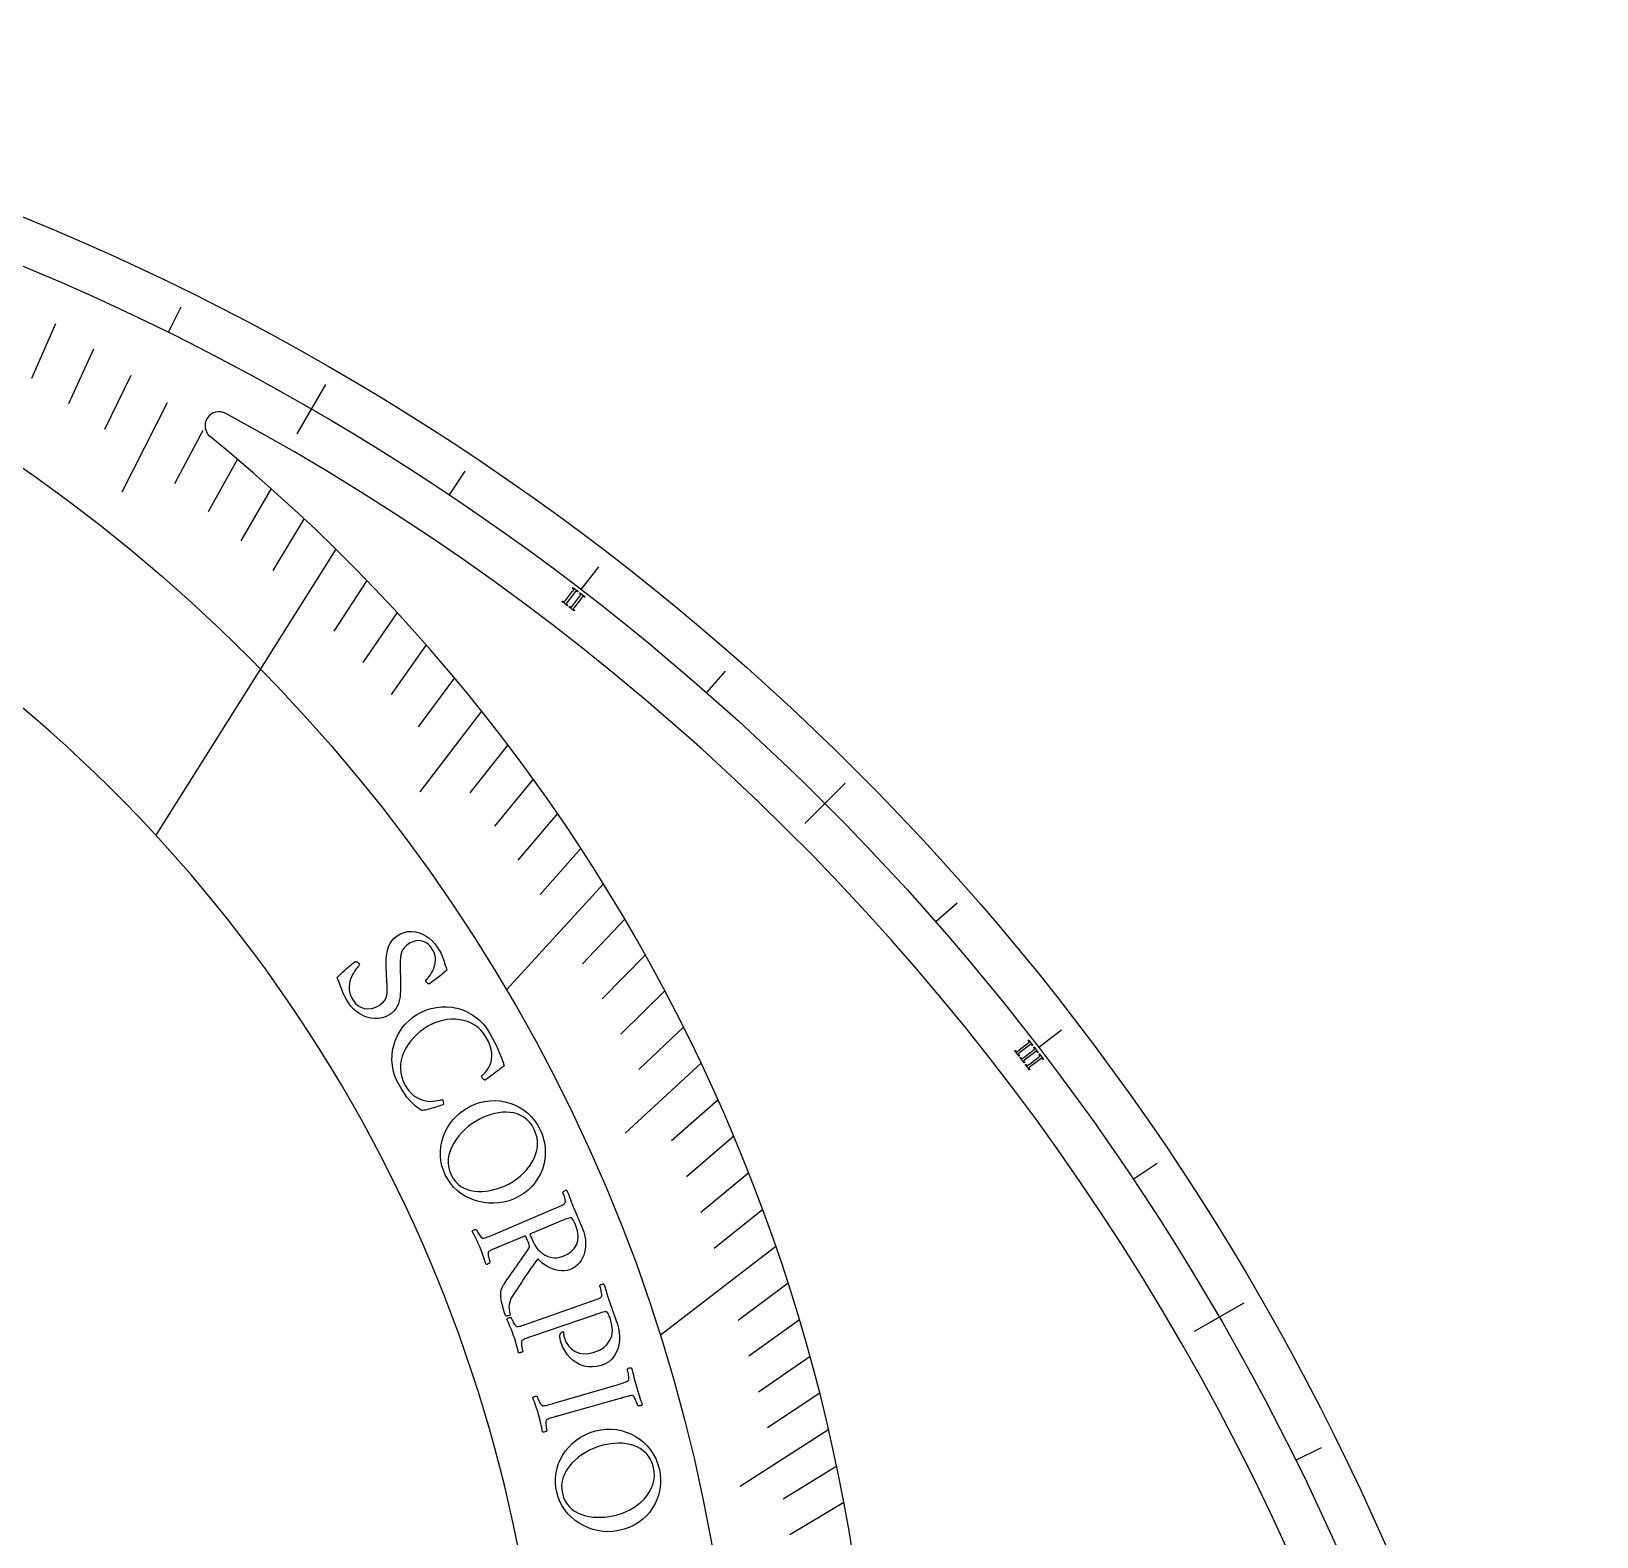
# Model space of a CAD drawing. Header units: millimetres. Extents: x -45 to 45, y -45 to 45.
# Drawn here: x 17.11 to 45, y 18.19 to 45 of the extents above; entities that cross this region are included whole.
import ezdxf

# ---------------------------------------------------------------- set-up
doc = ezdxf.new("R2010")
doc.units = ezdxf.units.MM
for name, color, linetype in [('CUT_INNER', 6, 'Continuous'), ('CUT_OUTER', 1, 'Continuous'), ('ENGRAVE', 7, 'Continuous'), ('ENGRAVE_FINE', 8, 'Continuous'), ('TEXT', 5, 'Continuous')]:
    doc.layers.add(name, color=color, linetype=linetype)

msp = doc.modelspace()

# ---------------------------------------------------------------- linework, layer by layer
at = {"layer": 'CUT_INNER'}
for centre, radius, start, end in [((0.0002, 12.8591), 26.2908, 358.95678, 97.84003), ((20.4535, 37.9752), 0.25, 61.69922, 230.80078), ((0.0009, 0.0004), 43.3823, 3.53038, 61.69382), ((0.0006, 12.8591), 32.1404, 354.72632, 50.84314)]:
    msp.add_arc(centre, radius, start, end, dxfattribs=at)
at = {"layer": 'CUT_OUTER'}
msp.add_circle((0, 0), 45, dxfattribs=at)
at = {"layer": 'ENGRAVE'}
for points in [[(22.35, 38.7113), (21.8416, 37.8308)], [(22.5369, 35.7748), (19.3282, 30.6814)], [(31.6077, 31.6077), (30.8887, 30.8887)], [(27.3018, 29.8195), (25.5728, 27.9311)], [(30.377, 23.3604), (28.3137, 21.7737)], [(38.7113, 22.35), (37.8308, 21.8416)]]:
    msp.add_lwpolyline(points, dxfattribs=at)
for centre, radius in [((0, 0), 44.1916), ((0, 12.859), 29.684)]:
    msp.add_circle(centre, radius, dxfattribs=at)
at = {"layer": 'ENGRAVE_FINE'}
for points in [[(19.7703, 40.0902), (19.5455, 39.6343)], [(17.5417, 39.791), (17.1111, 38.8142)], [(18.2194, 39.3373), (17.7702, 38.3675)], [(18.8825, 38.8685), (18.4149, 37.9061)], [(19.5306, 38.3854), (18.7205, 36.7933)], [(20.1635, 37.8885), (19.6595, 36.9415)], [(20.7809, 37.3784), (20.2589, 36.4395)], [(24.834, 37.1667), (24.5515, 36.744)], [(21.3824, 36.8556), (20.8426, 35.9252)], [(21.9678, 36.3209), (21.4103, 35.3992)], [(27.2116, 35.4629), (26.9022, 35.0596)], [(23.0895, 35.2179), (22.4972, 34.3145)], [(23.6254, 34.6508), (23.016, 33.757)], [(24.1446, 34.0741), (23.5182, 33.1902)], [(24.6468, 33.4885), (24.0037, 32.6147)], [(29.4728, 33.6072), (29.1376, 33.225)], [(25.1321, 32.8945), (24.0317, 31.4543)], [(25.6002, 32.2928), (24.9241, 31.4399)], [(26.0513, 31.6838), (25.359, 30.8419)], [(26.4852, 31.0682), (25.777, 30.2374)], [(26.902, 30.4466), (26.178, 29.6272)], [(33.6072, 29.4728), (33.225, 29.1376)], [(27.6844, 29.1874), (26.9296, 28.3916)], [(28.0501, 28.5509), (27.2802, 27.7672)], [(28.3989, 27.9105), (27.6141, 27.1392)], [(28.7308, 27.2667), (27.9314, 26.5081)], [(35.4629, 27.2116), (35.0596, 26.9022)], [(29.0461, 26.6201), (27.6883, 25.3757)], [(29.3448, 25.9711), (28.5169, 25.2384)], [(29.627, 25.3202), (28.7853, 24.6008)], [(37.1667, 24.834), (36.744, 24.5515)], [(29.8931, 24.6678), (29.0377, 23.9619)], [(30.143, 24.0144), (29.2742, 23.3223)], [(30.5953, 22.7063), (29.7006, 22.0423)], [(30.7981, 22.0524), (29.8909, 21.4028)], [(30.9856, 21.3992), (30.0661, 20.7642)], [(31.158, 20.7469), (30.2265, 20.1267)], [(31.3156, 20.096), (29.7411, 19.0857)], [(40.0902, 19.7703), (39.6343, 19.5455)], [(31.4586, 19.4468), (30.5039, 18.8567)], [(31.5872, 18.7997), (30.6214, 18.2249)]]:
    msp.add_lwpolyline(points, dxfattribs=at)
at = {"layer": 'TEXT'}
for points in [[(26.8042, 35.0586), (26.8099, 35.0543), (26.8155, 35.0501), (26.8212, 35.0461), (26.8268, 35.0422), (26.8325, 35.0383), (26.8383, 35.0343), (26.8441, 35.0301), (26.8501, 35.0259), (26.8501, 35.0244), (26.8496, 35.0229), (26.8487, 35.0212), (26.8473, 35.0194), (26.8458, 35.0177), (26.8443, 35.0164), (26.843, 35.0155), (26.8417, 35.015), (26.8403, 35.016), (26.8383, 35.0174), (26.8358, 35.019), (26.8327, 35.021), (26.8293, 35.023), (26.826, 35.0249), (26.8228, 35.0267), (26.8195, 35.0282), (26.8166, 35.0295), (26.8141, 35.0301), (26.8121, 35.0301), (26.8106, 35.0295), (26.8084, 35.0278), (26.8062, 35.0258), (26.8039, 35.0233), (26.8014, 35.0204), (26.7989, 35.0173), (26.7963, 35.014), (26.7936, 35.0105), (26.7908, 35.0069), (26.7903, 35.0063), (26.7899, 35.0057), (26.7894, 35.0051), (26.789, 35.0046), (26.7885, 35.004), (26.7881, 35.0034), (26.7876, 35.0028), (26.7872, 35.0022), (26.6625, 34.8393), (26.662, 34.8387), (26.6616, 34.8381), (26.6612, 34.8375), (26.6607, 34.837), (26.6603, 34.8364), (26.6598, 34.8358), (26.6594, 34.8352), (26.6589, 34.8346), (26.6561, 34.831), (26.6535, 34.8275), (26.6511, 34.8242), (26.6488, 34.821), (26.6467, 34.818), (26.645, 34.8151), (26.6436, 34.8125), (26.6425, 34.81), (26.6425, 34.8085), (26.6431, 34.8066), (26.6443, 34.8044), (26.6461, 34.8017), (26.6483, 34.7988), (26.6507, 34.796), (26.6533, 34.7933), (26.6561, 34.7906), (26.6588, 34.7881), (26.6611, 34.7861), (26.6629, 34.7845), (26.6643, 34.7834), (26.6641, 34.7821), (26.6635, 34.7806), (26.6627, 34.7788), (26.6614, 34.7769), (26.66, 34.7751), (26.6586, 34.7738), (26.6573, 34.7729), (26.6559, 34.7725), (26.6504, 34.7773), (26.645, 34.782), (26.6397, 34.7866), (26.6345, 34.791), (26.6293, 34.7954), (26.624, 34.7998), (26.6185, 34.8041), (26.6129, 34.8085), (26.6074, 34.8126), (26.6018, 34.8167), (26.5961, 34.8208), (26.5902, 34.8249), (26.5843, 34.8289), (26.5783, 34.8329), (26.5723, 34.837), (26.5662, 34.8411), (26.5662, 34.8425), (26.5667, 34.8441), (26.5676, 34.8458), (26.569, 34.8476), (26.5705, 34.8493), (26.572, 34.8506), (26.5733, 34.8515), (26.5745, 34.852), (26.576, 34.851), (26.578, 34.8496), (26.5805, 34.848), (26.5836, 34.8461), (26.5869, 34.8441), (26.5903, 34.8422), (26.5937, 34.8406), (26.5971, 34.8391), (26.6002, 34.838), (26.6027, 34.8375), (26.6046, 34.8375), (26.6058, 34.838), (26.6085, 34.84), (26.6112, 34.8425), (26.614, 34.8454), (26.6169, 34.8488), (26.6198, 34.8525), (26.6229, 34.8564), (26.6261, 34.8605), (26.6293, 34.8647), (26.7538, 35.0277), (26.7571, 35.032), (26.7602, 35.0361), (26.7632, 35.0402), (26.766, 35.0441), (26.7686, 35.0479), (26.7707, 35.0514), (26.7724, 35.0547), (26.7737, 35.0578), (26.774, 35.0593), (26.7735, 35.0611), (26.7723, 35.0633), (26.7703, 35.0659), (26.7678, 35.0687), (26.7652, 35.0714), (26.7625, 35.0741), (26.7596, 35.0768), (26.7569, 35.0793), (26.7546, 35.0813), (26.7528, 35.0829), (26.7514, 35.084), (26.7516, 35.0853), (26.7521, 35.0869), (26.753, 35.0886), (26.7542, 35.0905), (26.7556, 35.0923), (26.757, 35.0937), (26.7584, 35.0946), (26.7598, 35.095), (26.7655, 35.0903), (26.7711, 35.0856), (26.7767, 35.0809), (26.7822, 35.0763), (26.7877, 35.0717), (26.7932, 35.0672), (26.7987, 35.0629), (26.8042, 35.0586)], [(26.9281, 34.9635), (26.9338, 34.9592), (26.9395, 34.955), (26.9451, 34.9509), (26.9507, 34.947), (26.9564, 34.9431), (26.9621, 34.939), (26.968, 34.9349), (26.974, 34.9306), (26.9739, 34.9292), (26.9735, 34.9276), (26.9725, 34.9259), (26.9711, 34.9241), (26.9696, 34.9224), (26.9681, 34.9211), (26.9668, 34.9202), (26.9656, 34.9197), (26.9641, 34.9208), (26.9621, 34.9221), (26.9596, 34.9238), (26.9565, 34.9258), (26.9532, 34.9278), (26.9499, 34.9297), (26.9466, 34.9315), (26.9434, 34.9331), (26.9405, 34.9343), (26.938, 34.9349), (26.936, 34.935), (26.9344, 34.9344), (26.9323, 34.9327), (26.9301, 34.9306), (26.9277, 34.9282), (26.9253, 34.9253), (26.9227, 34.9222), (26.9201, 34.9189), (26.9174, 34.9154), (26.9146, 34.9118), (26.9141, 34.9112), (26.9137, 34.9107), (26.9132, 34.9101), (26.9128, 34.9095), (26.9123, 34.9089), (26.9118, 34.9083), (26.9114, 34.9077), (26.9109, 34.9072), (26.7857, 34.7447), (26.7852, 34.7441), (26.7848, 34.7435), (26.7843, 34.7429), (26.7839, 34.7423), (26.7834, 34.7417), (26.783, 34.7412), (26.7825, 34.7406), (26.7821, 34.74), (26.7793, 34.7364), (26.7767, 34.7329), (26.7742, 34.7296), (26.7719, 34.7264), (26.7698, 34.7234), (26.7681, 34.7206), (26.7667, 34.7179), (26.7656, 34.7154), (26.7656, 34.7139), (26.7661, 34.7121), (26.7673, 34.7098), (26.7691, 34.7071), (26.7714, 34.7043), (26.7738, 34.7014), (26.7764, 34.6987), (26.7791, 34.696), (26.7818, 34.6935), (26.7841, 34.6915), (26.7859, 34.6899), (26.7872, 34.6888), (26.7871, 34.6875), (26.7865, 34.6859), (26.7856, 34.6842), (26.7844, 34.6823), (26.783, 34.6805), (26.7816, 34.6792), (26.7802, 34.6783), (26.7788, 34.6779), (26.7734, 34.6827), (26.768, 34.6874), (26.7627, 34.692), (26.7575, 34.6965), (26.7523, 34.7009), (26.747, 34.7053), (26.7416, 34.7097), (26.736, 34.714), (26.7305, 34.7182), (26.7249, 34.7223), (26.7192, 34.7264), (26.7134, 34.7305), (26.7075, 34.7345), (26.7015, 34.7386), (26.6955, 34.7427), (26.6894, 34.7468), (26.6894, 34.7482), (26.6899, 34.7498), (26.6908, 34.7515), (26.6922, 34.7533), (26.6937, 34.755), (26.6952, 34.7563), (26.6965, 34.7572), (26.6978, 34.7577), (26.6992, 34.7567), (26.7012, 34.7553), (26.7037, 34.7537), (26.7068, 34.7517), (26.7101, 34.7497), (26.7135, 34.7479), (26.7169, 34.7462), (26.7203, 34.7447), (26.7234, 34.7436), (26.7259, 34.743), (26.7278, 34.743), (26.729, 34.7436), (26.7317, 34.7456), (26.7344, 34.748), (26.7372, 34.7509), (26.7401, 34.7543), (26.7431, 34.758), (26.7462, 34.7619), (26.7493, 34.766), (26.7526, 34.7702), (26.8777, 34.9328), (26.8809, 34.937), (26.8841, 34.9411), (26.8871, 34.9452), (26.8899, 34.9491), (26.8925, 34.9529), (26.8947, 34.9564), (26.8964, 34.9597), (26.8976, 34.9627), (26.8979, 34.9642), (26.8975, 34.9661), (26.8963, 34.9683), (26.8943, 34.9709), (26.8918, 34.9737), (26.8892, 34.9764), (26.8865, 34.9792), (26.8837, 34.9819), (26.881, 34.9843), (26.8787, 34.9864), (26.8769, 34.9879), (26.8755, 34.9891), (26.8757, 34.9904), (26.8762, 34.9919), (26.8771, 34.9937), (26.8783, 34.9956), (26.8797, 34.9974), (26.8811, 34.9987), (26.8825, 34.9996), (26.8839, 35), (26.8896, 34.9953), (26.8952, 34.9906), (26.9008, 34.9859), (26.9063, 34.9812), (26.9117, 34.9766), (26.9172, 34.9721), (26.9227, 34.9677), (26.9281, 34.9635)], [(24.3429, 28.6896), (24.3664, 28.6523), (24.3866, 28.6176), (24.4036, 28.5855), (24.4175, 28.556), (24.4295, 28.5274), (24.4409, 28.4979), (24.4517, 28.4677), (24.4619, 28.4367), (24.4726, 28.4035), (24.4847, 28.3666), (24.4982, 28.326), (24.5131, 28.2817), (24.4717, 28.2458), (24.429, 28.2101), (24.385, 28.1748), (24.3398, 28.1398), (24.2968, 28.1073), (24.2595, 28.0795), (24.2278, 28.0562), (24.2018, 28.0376), (24.1961, 28.0343), (24.1894, 28.0341), (24.1816, 28.0373), (24.1729, 28.0436), (24.1644, 28.0514), (24.1572, 28.0587), (24.1513, 28.0655), (24.1468, 28.0719), (24.1422, 28.0805), (24.1395, 28.0889), (24.1385, 28.0971), (24.1393, 28.1051), (24.1594, 28.123), (24.1797, 28.1444), (24.2002, 28.1695), (24.221, 28.1983), (24.2408, 28.2298), (24.2585, 28.2633), (24.2741, 28.2987), (24.2876, 28.3362), (24.2982, 28.375), (24.3052, 28.4146), (24.3084, 28.455), (24.3079, 28.4961), (24.3028, 28.5372), (24.292, 28.5776), (24.2755, 28.6172), (24.2533, 28.656), (24.2202, 28.7012), (24.1855, 28.7378), (24.1491, 28.7658), (24.1111, 28.7851), (24.0724, 28.7974), (24.0341, 28.804), (23.996, 28.805), (23.9583, 28.8004), (23.9219, 28.7916), (23.8878, 28.7799), (23.856, 28.7654), (23.8266, 28.7479), (23.7847, 28.7155), (23.7507, 28.6794), (23.7247, 28.6396), (23.7065, 28.5963), (23.6943, 28.55), (23.6859, 28.5017), (23.6815, 28.4513), (23.6809, 28.3987), (23.682, 28.345), (23.6829, 28.2909), (23.6835, 28.2365), (23.6837, 28.1818), (23.6846, 28.1403), (23.6856, 28.0966), (23.6866, 28.0509), (23.6876, 28.0031), (23.6877, 27.9543), (23.6861, 27.9053), (23.6829, 27.8562), (23.678, 27.807), (23.6703, 27.7587), (23.6587, 27.7122), (23.6432, 27.6675), (23.6237, 27.6247), (23.5996, 27.5847), (23.5699, 27.5485), (23.5349, 27.516), (23.4943, 27.4872), (23.4298, 27.4531), (23.3635, 27.4302), (23.2955, 27.4183), (23.2259, 27.4173), (23.1565, 27.426), (23.0894, 27.4429), (23.0246, 27.468), (22.9619, 27.5012), (22.9031, 27.5415), (22.8499, 27.5874), (22.8022, 27.6391), (22.7601, 27.6966), (22.7249, 27.7541), (22.6934, 27.8126), (22.6657, 27.8721), (22.6418, 27.9328), (22.62, 27.9922), (22.5987, 28.0481), (22.578, 28.1005), (22.5578, 28.1493), (22.5878, 28.1794), (22.6192, 28.2099), (22.6522, 28.2408), (22.6865, 28.2721), (22.7206, 28.3024), (22.7528, 28.3307), (22.783, 28.3567), (22.8112, 28.3806), (22.836, 28.4012), (22.8557, 28.4173), (22.8703, 28.4288), (22.8798, 28.4358), (22.8896, 28.4336), (22.8992, 28.4306), (22.9087, 28.4269), (22.918, 28.4225), (22.9268, 28.4172), (22.9347, 28.4111), (22.9416, 28.4042), (22.9476, 28.3964), (22.9528, 28.386), (22.9538, 28.3759), (22.9509, 28.366), (22.944, 28.3564), (22.929, 28.3398), (22.9123, 28.3192), (22.8937, 28.2947), (22.8733, 28.2662), (22.8527, 28.2343), (22.8333, 28.1995), (22.8153, 28.1618), (22.7985, 28.1212), (22.7846, 28.0785), (22.7753, 28.0343), (22.7706, 27.9885), (22.7704, 27.9413), (22.7763, 27.893), (22.7902, 27.8438), (22.8119, 27.7938), (22.8414, 27.743), (22.8806, 27.6929), (22.9268, 27.6523), (22.98, 27.6211), (23.0403, 27.5993), (23.1047, 27.5896), (23.1702, 27.595), (23.2367, 27.6155), (23.3043, 27.6511), (23.3489, 27.6833), (23.3846, 27.7175), (23.4113, 27.7539), (23.4291, 27.7925), (23.4405, 27.8332), (23.4479, 27.8761), (23.4514, 27.9212), (23.4508, 27.9684), (23.4481, 28.0177), (23.445, 28.0687), (23.4416, 28.1214), (23.4377, 28.1759), (23.4352, 28.238), (23.4333, 28.3018), (23.4322, 28.3673), (23.4317, 28.4345), (23.4341, 28.5016), (23.4416, 28.5669), (23.4542, 28.6304), (23.4721, 28.6922), (23.4971, 28.7503), (23.5312, 28.803), (23.5747, 28.8502), (23.6274, 28.8919), (23.6892, 28.9277), (23.7526, 28.9525), (23.8178, 28.9662), (23.8847, 28.9688), (23.9517, 28.9614), (24.0169, 28.9453), (24.0803, 28.9206), (24.142, 28.8871), (24.2001, 28.8464), (24.253, 28.7999), (24.3007, 28.7476), (24.3429, 28.6896)], [(25.2864, 27.14), (25.3211, 27.0769), (25.3553, 27.0116), (25.3888, 26.9441), (25.4217, 26.8743), (25.4531, 26.8025), (25.4821, 26.7287), (25.5086, 26.6531), (25.5327, 26.5756), (25.5298, 26.5733), (25.5211, 26.5665), (25.5067, 26.555), (25.4865, 26.5391), (25.4623, 26.5201), (25.436, 26.4999), (25.4077, 26.4783), (25.3772, 26.4554), (25.3464, 26.4323), (25.317, 26.4103), (25.2892, 26.3892), (25.2628, 26.3692), (25.2397, 26.3518), (25.2218, 26.3386), (25.209, 26.3296), (25.2014, 26.3248), (25.1964, 26.3221), (25.1901, 26.322), (25.1823, 26.3245), (25.1732, 26.3296), (25.164, 26.3364), (25.1558, 26.3442), (25.1486, 26.353), (25.1426, 26.3627), (25.1384, 26.3717), (25.1355, 26.3804), (25.1339, 26.3891), (25.1335, 26.3976), (25.1472, 26.4094), (25.1637, 26.425), (25.183, 26.4444), (25.205, 26.4677), (25.2277, 26.4949), (25.2489, 26.5263), (25.2686, 26.562), (25.2868, 26.602), (25.3015, 26.6463), (25.3107, 26.695), (25.3143, 26.7481), (25.3125, 26.8057), (25.3029, 26.8678), (25.2835, 26.9347), (25.2541, 27.0063), (25.2148, 27.0826), (25.1726, 27.1483), (25.1246, 27.2064), (25.0708, 27.2568), (25.0112, 27.2995), (24.9472, 27.3347), (24.8804, 27.3627), (24.8106, 27.3836), (24.7381, 27.3972), (24.6641, 27.4039), (24.5902, 27.4042), (24.5164, 27.3979), (24.4426, 27.3852), (24.3704, 27.3666), (24.3012, 27.3427), (24.2348, 27.3135), (24.1714, 27.2792), (24.1038, 27.2356), (24.0397, 27.1877), (23.979, 27.1355), (23.9217, 27.0789), (23.869, 27.0188), (23.8223, 26.9557), (23.7816, 26.8899), (23.7468, 26.8212), (23.7191, 26.7503), (23.6995, 26.678), (23.688, 26.6041), (23.6846, 26.5287), (23.6907, 26.4524), (23.7075, 26.3758), (23.735, 26.2989), (23.7733, 26.2215), (23.8049, 26.1701), (23.8385, 26.1251), (23.8741, 26.0866), (23.9116, 26.0545), (23.9501, 26.0276), (23.9883, 26.0047), (24.0263, 25.9858), (24.0641, 25.9709), (24.1154, 25.9557), (24.1659, 25.9465), (24.2156, 25.943), (24.2646, 25.9455), (24.3112, 25.9514), (24.354, 25.9584), (24.393, 25.9666), (24.4282, 25.9759), (24.44, 25.9554), (24.4475, 25.934), (24.4507, 25.9114), (24.4496, 25.8878), (24.4384, 25.8825), (24.4222, 25.876), (24.4011, 25.8683), (24.375, 25.8593), (24.3458, 25.8496), (24.3153, 25.8397), (24.2834, 25.8298), (24.2502, 25.8197), (24.2171, 25.8101), (24.1855, 25.8018), (24.1555, 25.7947), (24.1271, 25.7888), (24.1017, 25.7845), (24.0808, 25.7822), (24.0645, 25.7819), (24.0527, 25.7837), (23.9996, 25.8206), (23.9482, 25.8626), (23.8982, 25.9096), (23.8497, 25.9616), (23.8021, 26.0197), (23.755, 26.0846), (23.7082, 26.1564), (23.6616, 26.2351), (23.6173, 26.3224), (23.5825, 26.4105), (23.5572, 26.4993), (23.5416, 26.5891), (23.5349, 26.6787), (23.5366, 26.7668), (23.5467, 26.8535), (23.5653, 26.9388), (23.5917, 27.0217), (23.6255, 27.1011), (23.6667, 27.177), (23.7152, 27.2494), (23.7708, 27.3173), (23.8328, 27.3795), (23.9014, 27.4361), (23.9767, 27.4869), (24.061, 27.5332), (24.1475, 27.5704), (24.236, 27.5983), (24.3266, 27.617), (24.4181, 27.6266), (24.5092, 27.6274), (24.6, 27.6194), (24.6905, 27.6025), (24.7791, 27.5765), (24.8647, 27.5413), (24.947, 27.4968), (25.0261, 27.443), (25.1005, 27.3802), (25.1687, 27.3088), (25.2307, 27.2287), (25.2864, 27.14)], [(34.9169, 26.9884), (34.9213, 26.9828), (34.9257, 26.9773), (34.9302, 26.972), (34.9346, 26.9668), (34.9391, 26.9615), (34.9436, 26.9562), (34.9483, 26.9507), (34.953, 26.945), (34.9525, 26.9436), (34.9517, 26.9422), (34.9503, 26.9408), (34.9486, 26.9394), (34.9466, 26.9382), (34.9449, 26.9373), (34.9434, 26.9368), (34.942, 26.9366), (34.9409, 26.938), (34.9393, 26.9398), (34.9373, 26.9421), (34.9348, 26.9448), (34.9321, 26.9476), (34.9294, 26.9503), (34.9267, 26.9528), (34.924, 26.9552), (34.9215, 26.9571), (34.9192, 26.9583), (34.9173, 26.9589), (34.9157, 26.9587), (34.9132, 26.9576), (34.9105, 26.9562), (34.9076, 26.9544), (34.9045, 26.9523), (34.9012, 26.9499), (34.8978, 26.9474), (34.8943, 26.9447), (34.8907, 26.9419), (34.8901, 26.9415), (34.8895, 26.941), (34.889, 26.9406), (34.8884, 26.9401), (34.8878, 26.9397), (34.8872, 26.9392), (34.8866, 26.9388), (34.886, 26.9383), (34.7237, 26.8129), (34.7231, 26.8125), (34.7225, 26.812), (34.7219, 26.8116), (34.7213, 26.8111), (34.7207, 26.8107), (34.7201, 26.8102), (34.7196, 26.8098), (34.719, 26.8093), (34.7154, 26.8065), (34.712, 26.8038), (34.7087, 26.8012), (34.7057, 26.7988), (34.7029, 26.7964), (34.7005, 26.7941), (34.6985, 26.7919), (34.6968, 26.7897), (34.6964, 26.7883), (34.6965, 26.7864), (34.697, 26.7839), (34.6981, 26.7808), (34.6995, 26.7775), (34.7011, 26.7741), (34.703, 26.7708), (34.705, 26.7675), (34.7069, 26.7644), (34.7086, 26.7619), (34.7099, 26.7599), (34.711, 26.7585), (34.7105, 26.7572), (34.7096, 26.7559), (34.7083, 26.7545), (34.7066, 26.7529), (34.7048, 26.7515), (34.7031, 26.7506), (34.7015, 26.7501), (34.7001, 26.7501), (34.696, 26.7561), (34.692, 26.762), (34.6881, 26.7678), (34.6842, 26.7735), (34.6803, 26.779), (34.6763, 26.7846), (34.6721, 26.7902), (34.6678, 26.7959), (34.6636, 26.8013), (34.6592, 26.8067), (34.6547, 26.8122), (34.6501, 26.8176), (34.6454, 26.823), (34.6407, 26.8284), (34.6359, 26.8339), (34.631, 26.8394), (34.6314, 26.8408), (34.6323, 26.8422), (34.6336, 26.8436), (34.6354, 26.845), (34.6373, 26.8462), (34.6391, 26.8471), (34.6406, 26.8477), (34.6419, 26.8478), (34.643, 26.8465), (34.6446, 26.8447), (34.6466, 26.8424), (34.6491, 26.8398), (34.6518, 26.837), (34.6546, 26.8343), (34.6575, 26.8319), (34.6604, 26.8296), (34.6631, 26.8277), (34.6654, 26.8265), (34.6672, 26.826), (34.6686, 26.8263), (34.6716, 26.8275), (34.6749, 26.8292), (34.6783, 26.8313), (34.682, 26.8338), (34.6858, 26.8367), (34.6898, 26.8396), (34.6939, 26.8427), (34.6981, 26.846), (34.8604, 26.9715), (34.8646, 26.9748), (34.8686, 26.978), (34.8726, 26.9812), (34.8764, 26.9842), (34.8798, 26.9872), (34.8828, 26.9901), (34.8853, 26.9928), (34.8873, 26.9955), (34.8879, 26.9968), (34.888, 26.9988), (34.8873, 27.0012), (34.8861, 27.0042), (34.8844, 27.0075), (34.8826, 27.0108), (34.8806, 27.0142), (34.8786, 27.0175), (34.8766, 27.0206), (34.8749, 27.0231), (34.8736, 27.0251), (34.8725, 27.0266), (34.873, 27.0278), (34.8739, 27.0291), (34.8752, 27.0306), (34.8769, 27.0321), (34.8787, 27.0335), (34.8804, 27.0345), (34.8819, 27.035), (34.8834, 27.035), (34.8877, 27.029), (34.892, 27.023), (34.8962, 27.0171), (34.9003, 27.0112), (34.9044, 27.0053), (34.9085, 26.9996), (34.9127, 26.994), (34.9169, 26.9884)], [(35.0123, 26.8646), (35.0167, 26.859), (35.0211, 26.8535), (35.0255, 26.8481), (35.0299, 26.8429), (35.0343, 26.8377), (35.0389, 26.8323), (35.0435, 26.8267), (35.0481, 26.8211), (35.0477, 26.8197), (35.0469, 26.8183), (35.0455, 26.8169), (35.0437, 26.8155), (35.0418, 26.8143), (35.0401, 26.8134), (35.0385, 26.8129), (35.0372, 26.8127), (35.0361, 26.8141), (35.0345, 26.8159), (35.0325, 26.8182), (35.03, 26.8209), (35.0273, 26.8237), (35.0246, 26.8264), (35.0219, 26.8289), (35.0192, 26.8313), (35.0167, 26.8333), (35.0145, 26.8345), (35.0125, 26.8351), (35.0109, 26.8349), (35.0084, 26.8338), (35.0057, 26.8324), (35.0028, 26.8306), (34.9997, 26.8285), (34.9964, 26.8261), (34.993, 26.8236), (34.9895, 26.821), (34.9859, 26.8182), (34.9853, 26.8178), (34.9847, 26.8173), (34.9841, 26.8169), (34.9835, 26.8164), (34.983, 26.816), (34.9824, 26.8155), (34.9818, 26.8151), (34.9812, 26.8146), (34.8184, 26.6898), (34.8178, 26.6894), (34.8172, 26.6889), (34.8166, 26.6885), (34.816, 26.688), (34.8154, 26.6876), (34.8149, 26.6871), (34.8143, 26.6867), (34.8137, 26.6862), (34.8101, 26.6834), (34.8066, 26.6807), (34.8034, 26.6782), (34.8004, 26.6757), (34.7976, 26.6733), (34.7952, 26.671), (34.7931, 26.6688), (34.7915, 26.6667), (34.791, 26.6653), (34.7911, 26.6633), (34.7917, 26.6608), (34.7927, 26.6578), (34.7941, 26.6544), (34.7957, 26.6511), (34.7975, 26.6478), (34.7995, 26.6444), (34.8015, 26.6414), (34.8031, 26.6388), (34.8045, 26.6368), (34.8055, 26.6354), (34.805, 26.6342), (34.8041, 26.6328), (34.8028, 26.6314), (34.8011, 26.6299), (34.7993, 26.6285), (34.7976, 26.6276), (34.796, 26.6271), (34.7946, 26.627), (34.7905, 26.6331), (34.7865, 26.639), (34.7826, 26.6448), (34.7788, 26.6505), (34.7749, 26.6561), (34.7709, 26.6617), (34.7668, 26.6673), (34.7625, 26.673), (34.7582, 26.6784), (34.7539, 26.6838), (34.7494, 26.6893), (34.7449, 26.6947), (34.7402, 26.7001), (34.7355, 26.7056), (34.7307, 26.7111), (34.7258, 26.7166), (34.7262, 26.718), (34.7271, 26.7194), (34.7285, 26.7208), (34.7302, 26.7222), (34.7322, 26.7234), (34.7339, 26.7243), (34.7354, 26.7248), (34.7368, 26.725), (34.7379, 26.7236), (34.7394, 26.7218), (34.7415, 26.7196), (34.7439, 26.7169), (34.7466, 26.7141), (34.7494, 26.7115), (34.7523, 26.709), (34.7552, 26.7067), (34.7579, 26.7048), (34.7602, 26.7036), (34.762, 26.7031), (34.7633, 26.7033), (34.7664, 26.7046), (34.7696, 26.7062), (34.7731, 26.7083), (34.7768, 26.7109), (34.7806, 26.7137), (34.7846, 26.7166), (34.7887, 26.7197), (34.7929, 26.723), (34.9556, 26.8479), (34.9599, 26.8512), (34.9639, 26.8544), (34.9679, 26.8575), (34.9717, 26.8606), (34.9752, 26.8635), (34.9781, 26.8664), (34.9806, 26.8691), (34.9826, 26.8718), (34.9833, 26.8731), (34.9834, 26.8751), (34.9827, 26.8775), (34.9815, 26.8805), (34.9798, 26.8838), (34.978, 26.8872), (34.9761, 26.8905), (34.974, 26.8938), (34.9721, 26.8969), (34.9704, 26.8995), (34.969, 26.9015), (34.968, 26.9029), (34.9685, 26.9042), (34.9694, 26.9055), (34.9707, 26.9069), (34.9724, 26.9085), (34.9742, 26.9099), (34.9759, 26.9108), (34.9775, 26.9113), (34.9789, 26.9113), (34.9832, 26.9053), (34.9874, 26.8993), (34.9916, 26.8934), (34.9957, 26.8874), (34.9998, 26.8816), (35.0039, 26.8758), (35.0081, 26.8702), (35.0123, 26.8646)], [(35.1072, 26.7405), (35.1115, 26.7348), (35.1159, 26.7293), (35.1203, 26.724), (35.1247, 26.7187), (35.1291, 26.7134), (35.1337, 26.708), (35.1382, 26.7025), (35.1429, 26.6968), (35.1425, 26.6954), (35.1416, 26.694), (35.1403, 26.6927), (35.1385, 26.6913), (35.1365, 26.69), (35.1348, 26.6892), (35.1333, 26.6887), (35.1319, 26.6885), (35.1308, 26.6899), (35.1292, 26.6917), (35.1272, 26.694), (35.1248, 26.6967), (35.1221, 26.6995), (35.1194, 26.7022), (35.1167, 26.7048), (35.114, 26.7072), (35.1115, 26.7091), (35.1093, 26.7104), (35.1073, 26.7109), (35.1057, 26.7108), (35.1032, 26.7097), (35.1005, 26.7083), (35.0976, 26.7065), (35.0945, 26.7044), (35.0912, 26.702), (35.0878, 26.6996), (35.0843, 26.6969), (35.0806, 26.6942), (35.08, 26.6937), (35.0794, 26.6933), (35.0789, 26.6928), (35.0783, 26.6924), (35.0777, 26.6919), (35.0771, 26.6915), (35.0765, 26.691), (35.0759, 26.6906), (34.9127, 26.5664), (34.9121, 26.5659), (34.9115, 26.5655), (34.9109, 26.565), (34.9103, 26.5646), (34.9097, 26.5641), (34.9091, 26.5637), (34.9085, 26.5632), (34.908, 26.5628), (34.9043, 26.56), (34.9009, 26.5573), (34.8977, 26.5548), (34.8946, 26.5523), (34.8918, 26.5499), (34.8894, 26.5477), (34.8874, 26.5455), (34.8857, 26.5433), (34.8852, 26.5419), (34.8853, 26.54), (34.8858, 26.5375), (34.8869, 26.5344), (34.8883, 26.5311), (34.8899, 26.5277), (34.8917, 26.5244), (34.8937, 26.521), (34.8956, 26.518), (34.8972, 26.5154), (34.8986, 26.5134), (34.8996, 26.512), (34.8991, 26.5108), (34.8982, 26.5094), (34.8969, 26.508), (34.8952, 26.5065), (34.8933, 26.5051), (34.8916, 26.5042), (34.8901, 26.5037), (34.8886, 26.5037), (34.8846, 26.5098), (34.8806, 26.5157), (34.8768, 26.5215), (34.8729, 26.5272), (34.8691, 26.5328), (34.8651, 26.5384), (34.861, 26.544), (34.8567, 26.5497), (34.8525, 26.5552), (34.8482, 26.5606), (34.8437, 26.5661), (34.8392, 26.5715), (34.8345, 26.577), (34.8298, 26.5824), (34.825, 26.588), (34.8202, 26.5935), (34.8206, 26.5949), (34.8215, 26.5963), (34.8228, 26.5976), (34.8246, 26.599), (34.8266, 26.6003), (34.8283, 26.6011), (34.8298, 26.6017), (34.8312, 26.6019), (34.8323, 26.6005), (34.8338, 26.5986), (34.8359, 26.5964), (34.8383, 26.5937), (34.841, 26.5909), (34.8438, 26.5882), (34.8466, 26.5858), (34.8495, 26.5834), (34.8523, 26.5816), (34.8545, 26.5804), (34.8563, 26.5799), (34.8577, 26.5801), (34.8607, 26.5813), (34.864, 26.583), (34.8675, 26.585), (34.8712, 26.5876), (34.875, 26.5904), (34.879, 26.5933), (34.8831, 26.5964), (34.8873, 26.5996), (35.0505, 26.724), (35.0547, 26.7272), (35.0588, 26.7304), (35.0628, 26.7335), (35.0666, 26.7366), (35.0701, 26.7395), (35.0731, 26.7424), (35.0756, 26.7451), (35.0775, 26.7477), (35.0782, 26.7491), (35.0783, 26.751), (35.0777, 26.7535), (35.0764, 26.7565), (35.0748, 26.7598), (35.073, 26.7631), (35.0711, 26.7665), (35.069, 26.7698), (35.0671, 26.7729), (35.0654, 26.7755), (35.0641, 26.7775), (35.063, 26.7789), (35.0635, 26.7802), (35.0645, 26.7815), (35.0658, 26.7829), (35.0674, 26.7845), (35.0693, 26.7859), (35.071, 26.7868), (35.0725, 26.7873), (35.074, 26.7873), (35.0782, 26.7813), (35.0825, 26.7753), (35.0866, 26.7693), (35.0907, 26.7634), (35.0948, 26.7575), (35.0989, 26.7517), (35.103, 26.746), (35.1072, 26.7405)], [(26.1714, 25.445), (26.2086, 25.3575), (26.2366, 25.2688), (26.2555, 25.179), (26.2652, 25.088), (26.2658, 24.9974), (26.2574, 24.9083), (26.2401, 24.8209), (26.2139, 24.7352), (26.1791, 24.6523), (26.1361, 24.5735), (26.085, 24.4988), (26.0259, 24.4281), (25.9587, 24.3629), (25.8837, 24.3044), (25.8009, 24.2528), (25.7102, 24.2077), (25.6206, 24.1731), (25.5303, 24.1482), (25.4395, 24.1328), (25.3482, 24.1269), (25.2575, 24.1296), (25.1688, 24.14), (25.0819, 24.1581), (24.9969, 24.1838), (24.915, 24.2168), (24.8376, 24.2568), (24.7646, 24.3036), (24.696, 24.3574), (24.633, 24.4176), (24.5769, 24.4838), (24.5276, 24.5559), (24.4852, 24.6341), (24.4509, 24.7149), (24.425, 24.7973), (24.4074, 24.8813), (24.3981, 24.9671), (24.3972, 25.0533), (24.4046, 25.1385), (24.4205, 25.2227), (24.4447, 25.3061), (24.4771, 25.3874), (24.5172, 25.4658), (24.5652, 25.5411), (24.621, 25.6134), (24.6845, 25.6813), (24.7557, 25.7434), (24.8344, 25.7995), (24.9209, 25.8496), (25.0082, 25.89), (25.0968, 25.9209), (25.1868, 25.9423), (25.2782, 25.9539), (25.3697, 25.9564), (25.4597, 25.9504), (25.5482, 25.9357), (25.6353, 25.9123), (25.7197, 25.8805), (25.8001, 25.8407), (25.8764, 25.7927), (25.9486, 25.7366), (26.0151, 25.6733), (26.0745, 25.6035), (26.1266, 25.5274), (26.1714, 25.445)], [(26.0693, 25.4418), (26.0312, 25.5104), (25.9878, 25.5698), (25.9391, 25.6199), (25.8851, 25.6607), (25.8273, 25.6931), (25.7669, 25.7182), (25.7039, 25.7359), (25.6385, 25.7462), (25.5714, 25.75), (25.5037, 25.7479), (25.4353, 25.74), (25.3662, 25.7264), (25.2978, 25.708), (25.2313, 25.6859), (25.1666, 25.66), (25.1039, 25.6304), (25.0333, 25.5914), (24.9654, 25.5475), (24.9001, 25.4989), (24.8375, 25.4454), (24.7788, 25.3882), (24.7255, 25.3281), (24.6776, 25.2651), (24.635, 25.1993), (24.599, 25.1315), (24.5707, 25.0626), (24.5503, 24.9924), (24.5377, 24.9211), (24.5343, 24.8492), (24.5416, 24.7775), (24.5598, 24.706), (24.5886, 24.6344), (24.6243, 24.5697), (24.6653, 24.5136), (24.7116, 24.4662), (24.7634, 24.4273), (24.8194, 24.396), (24.8787, 24.3715), (24.9412, 24.3536), (25.0069, 24.3426), (25.0747, 24.3376), (25.1432, 24.338), (25.2126, 24.3439), (25.2827, 24.3553), (25.3523, 24.3713), (25.4201, 24.3908), (25.4861, 24.414), (25.5502, 24.4408), (25.6223, 24.4765), (25.6919, 24.5172), (25.7587, 24.563), (25.8229, 24.6137), (25.883, 24.6688), (25.9375, 24.7274), (25.9864, 24.7897), (26.0296, 24.8557), (26.066, 24.9243), (26.0943, 24.9947), (26.1145, 25.0668), (26.1265, 25.1405), (26.1289, 25.2153), (26.1202, 25.2905), (26.1003, 25.366), (26.0693, 25.4418)], [(26.9356, 23.6606), (26.9521, 23.6141), (26.9651, 23.5655), (26.9747, 23.5148), (26.9809, 23.4619), (26.9833, 23.4083), (26.9816, 23.3554), (26.9757, 23.3031), (26.9657, 23.2514), (26.951, 23.2015), (26.9313, 23.1542), (26.9066, 23.1096), (26.8768, 23.0678), (26.8416, 23.0297), (26.8005, 22.9965), (26.7536, 22.9683), (26.7009, 22.9448), (26.6536, 22.9308), (26.6045, 22.9236), (26.5536, 22.9232), (26.5008, 22.9296), (26.4478, 22.9417), (26.3959, 22.9584), (26.3453, 22.9797), (26.2959, 23.0057), (26.2492, 23.0351), (26.2068, 23.0671), (26.1687, 23.1016), (26.1347, 23.1386), (26.0927, 23.0825), (26.0526, 23.0281), (26.0145, 22.9754), (25.9784, 22.9243), (25.9433, 22.8738), (25.9087, 22.8228), (25.8743, 22.7713), (25.8403, 22.7194), (25.8055, 22.6658), (25.7689, 22.6093), (25.7305, 22.5502), (25.6902, 22.4882), (25.6659, 22.4471), (25.6466, 22.4066), (25.6324, 22.3668), (25.6231, 22.3275), (25.6191, 22.2868), (25.6205, 22.2423), (25.6274, 22.1941), (25.6397, 22.1422), (25.6347, 22.1356), (25.6267, 22.1301), (25.6157, 22.1258), (25.6016, 22.1225), (25.5876, 22.1202), (25.5767, 22.1187), (25.5689, 22.1179), (25.5642, 22.1178), (25.5425, 22.1793), (25.5238, 22.2357), (25.5082, 22.2872), (25.4956, 22.3337), (25.4858, 22.375), (25.4785, 22.4107), (25.4739, 22.441), (25.4718, 22.4657), (25.4725, 22.4823), (25.4736, 22.5021), (25.4752, 22.525), (25.4773, 22.5511), (25.4819, 22.5795), (25.4911, 22.6092), (25.5048, 22.6404), (25.5231, 22.673), (25.5325, 22.6875), (25.5456, 22.7072), (25.5624, 22.732), (25.5828, 22.762), (25.6064, 22.7963), (25.6324, 22.8339), (25.6609, 22.8748), (25.6918, 22.919), (25.7245, 22.9657), (25.7583, 23.0141), (25.793, 23.0641), (25.8287, 23.1158), (25.8648, 23.168), (25.9006, 23.2194), (25.936, 23.2701), (25.9711, 23.32), (25.9797, 23.3385), (25.9825, 23.3601), (25.9794, 23.3847), (25.9704, 23.4123), (25.9151, 23.5474), (25.4389, 23.351), (25.4349, 23.3494), (25.431, 23.3477), (25.4271, 23.3461), (25.4232, 23.3445), (25.4192, 23.3429), (25.4153, 23.3413), (25.4114, 23.3396), (25.4075, 23.338), (25.3832, 23.3279), (25.3602, 23.3181), (25.3383, 23.3087), (25.3177, 23.2995), (25.2988, 23.2905), (25.282, 23.2813), (25.2673, 23.2722), (25.2547, 23.263), (25.2502, 23.2558), (25.2476, 23.2449), (25.2469, 23.2303), (25.2481, 23.212), (25.2508, 23.1917), (25.2546, 23.171), (25.2594, 23.15), (25.2653, 23.1288), (25.2713, 23.109), (25.2765, 23.0927), (25.2808, 23.0799), (25.2843, 23.0704), (25.2795, 23.0644), (25.2724, 23.0584), (25.263, 23.0525), (25.2512, 23.0465), (25.2391, 23.0417), (25.2283, 23.0391), (25.2189, 23.0388), (25.2109, 23.0407), (25.1979, 23.0799), (25.1851, 23.1183), (25.1724, 23.1557), (25.1598, 23.1923), (25.1469, 23.2286), (25.1332, 23.2651), (25.1188, 23.3019), (25.1037, 23.3389), (25.0884, 23.3748), (25.0724, 23.4109), (25.0557, 23.447), (25.0384, 23.4832), (25.0205, 23.5195), (25.0023, 23.5561), (24.9837, 23.5929), (24.9648, 23.6299), (24.9691, 23.6369), (24.976, 23.6434), (24.9854, 23.6492), (24.9974, 23.6545), (25.0098, 23.6587), (25.0207, 23.6612), (25.0299, 23.6621), (25.0376, 23.6613), (25.0418, 23.6521), (25.0479, 23.64), (25.0559, 23.6248), (25.0657, 23.6067), (25.0767, 23.5875), (25.0883, 23.5691), (25.1006, 23.5515), (25.1134, 23.5347), (25.1257, 23.5205), (25.1366, 23.5108), (25.1459, 23.5056), (25.1537, 23.5048), (25.1724, 23.5074), (25.1929, 23.512), (25.2153, 23.5187), (25.2394, 23.5275), (25.2649, 23.5376), (25.2913, 23.5483), (25.3186, 23.5595), (25.3469, 23.5713), (26.433, 24.0336), (26.4612, 24.0456), (26.4886, 24.0575), (26.515, 24.0691), (26.5406, 24.0806), (26.5643, 24.0922), (26.585, 24.1038), (26.6028, 24.1156), (26.6176, 24.1276), (26.6234, 24.1344), (26.6262, 24.1453), (26.6261, 24.1604), (26.6231, 24.1797), (26.6183, 24.2011), (26.6129, 24.2227), (26.6068, 24.2444), (26.6001, 24.2662), (26.5934, 24.2864), (26.5877, 24.3031), (26.5828, 24.3164), (26.5788, 24.3262), (26.5834, 24.3326), (26.5904, 24.3389), (26.5996, 24.3452), (26.6111, 24.3515), (26.6232, 24.3566), (26.634, 24.3593), (26.6434, 24.3597), (26.6516, 24.3576), (26.6677, 24.3165), (26.6834, 24.2757), (26.6986, 24.2354), (26.7133, 24.1955), (26.728, 24.156), (26.7431, 24.1168), (26.7585, 24.078), (26.7743, 24.0396), (26.7913, 23.9992), (26.8093, 23.9574), (26.8281, 23.9142), (26.8478, 23.8696), (26.8684, 23.8225), (26.8899, 23.7719), (26.9123, 23.718), (26.9356, 23.6606)], [(26.5823, 23.1833), (26.6607, 23.2204), (26.7268, 23.2665), (26.7808, 23.3215), (26.8224, 23.3854), (26.8479, 23.4592), (26.8534, 23.5438), (26.8388, 23.639), (26.804, 23.7446), (26.7981, 23.7585), (26.7906, 23.7755), (26.7815, 23.7956), (26.7707, 23.8188), (26.7591, 23.8405), (26.7477, 23.8561), (26.7366, 23.8655), (26.7256, 23.8689), (26.7098, 23.8681), (26.6904, 23.8643), (26.6674, 23.8577), (26.6407, 23.8483), (26.6123, 23.8372), (26.5837, 23.8259), (26.5551, 23.8144), (26.5264, 23.8027), (25.9936, 23.5798), (26.0502, 23.4416), (26.0733, 23.3928), (26.1016, 23.3474), (26.1351, 23.3054), (26.1738, 23.2668), (26.2166, 23.2328), (26.2624, 23.2047), (26.311, 23.1825), (26.3626, 23.1662), (26.4162, 23.1572), (26.4706, 23.157), (26.526, 23.1657), (26.5823, 23.1833)], [(27.2631, 21.2409), (27.1843, 21.2218), (27.1075, 21.2135), (27.0328, 21.216), (26.9601, 21.2291), (26.8906, 21.2523), (26.8256, 21.2847), (26.765, 21.3264), (26.7087, 21.3773), (26.6578, 21.4368), (26.6133, 21.504), (26.5751, 21.5789), (26.5432, 21.6617), (26.5397, 21.6735), (26.5363, 21.6872), (26.5329, 21.7029), (26.5297, 21.7204), (26.5271, 21.7382), (26.5257, 21.7545), (26.5256, 21.7693), (26.5267, 21.7827), (26.5288, 21.7872), (26.5317, 21.7934), (26.5353, 21.8014), (26.5395, 21.8111), (26.5451, 21.8209), (26.5525, 21.8291), (26.5618, 21.8356), (26.5729, 21.8405), (26.5801, 21.842), (26.5855, 21.841), (26.5891, 21.8375), (26.5909, 21.8315), (26.5919, 21.8195), (26.5928, 21.8072), (26.5936, 21.7944), (26.5944, 21.7813), (26.5956, 21.7677), (26.598, 21.7538), (26.6014, 21.7395), (26.6058, 21.7247), (26.638, 21.65), (26.6811, 21.5859), (26.7352, 21.5325), (26.8005, 21.4896), (26.8748, 21.4606), (26.9559, 21.4486), (27.044, 21.4539), (27.139, 21.4765), (27.2304, 21.5131), (27.3076, 21.5607), (27.3704, 21.6192), (27.4189, 21.6887), (27.4503, 21.7687), (27.462, 21.8584), (27.4538, 21.9577), (27.4258, 22.0664), (27.4208, 22.0806), (27.4144, 22.0981), (27.4065, 22.1187), (27.3971, 22.1425), (27.3869, 22.1649), (27.3765, 22.1811), (27.366, 22.1913), (27.3552, 22.1953), (27.3394, 22.1954), (27.3198, 22.1929), (27.2964, 22.1878), (27.2693, 22.1799), (27.2402, 22.1707), (27.211, 22.1612), (27.1817, 22.1515), (27.1523, 22.1415), (26.038, 21.7606), (26.0091, 21.7506), (25.9812, 21.7408), (25.9544, 21.7312), (25.9287, 21.7217), (25.9048, 21.7122), (25.8837, 21.7023), (25.8653, 21.6921), (25.8497, 21.6815), (25.8447, 21.6746), (25.8415, 21.6639), (25.8399, 21.6494), (25.84, 21.631), (25.8414, 21.6106), (25.8437, 21.59), (25.8471, 21.5692), (25.8515, 21.5482), (25.8561, 21.5287), (25.8601, 21.5125), (25.8636, 21.4997), (25.8665, 21.4901), (25.8613, 21.4844), (25.8538, 21.4789), (25.844, 21.4735), (25.832, 21.4683), (25.8195, 21.4643), (25.8086, 21.4624), (25.7992, 21.4626), (25.7913, 21.465), (25.7808, 21.505), (25.7704, 21.544), (25.76, 21.5822), (25.7497, 21.6195), (25.7391, 21.6564), (25.7277, 21.6937), (25.7156, 21.7313), (25.7028, 21.7692), (25.6897, 21.806), (25.6761, 21.8427), (25.6618, 21.8793), (25.6469, 21.916), (25.6316, 21.9528), (25.6158, 21.99), (25.5996, 22.0276), (25.5831, 22.0656), (25.5878, 22.0724), (25.595, 22.0784), (25.6048, 22.0837), (25.617, 22.0882), (25.6297, 22.0916), (25.6407, 22.0934), (25.65, 22.0937), (25.6576, 22.0925), (25.6613, 22.0831), (25.6665, 22.0709), (25.6734, 22.0557), (25.6818, 22.0375), (25.6914, 22.0182), (25.7018, 21.9996), (25.7128, 21.9815), (25.7245, 21.964), (25.736, 21.9491), (25.7462, 21.9388), (25.7552, 21.933), (25.7629, 21.9318), (25.7817, 21.9331), (25.8025, 21.9365), (25.8252, 21.9418), (25.8499, 21.949), (25.8759, 21.9576), (25.9029, 21.9666), (25.9309, 21.9762), (25.9598, 21.9862), (27.0734, 22.3777), (27.1023, 22.388), (27.1303, 22.3981), (27.1575, 22.4082), (27.1837, 22.4181), (27.208, 22.4281), (27.2294, 22.4385), (27.2479, 22.4492), (27.2634, 22.4602), (27.2696, 22.4666), (27.2731, 22.4773), (27.274, 22.4924), (27.2722, 22.5118), (27.2687, 22.5335), (27.2646, 22.5554), (27.2599, 22.5774), (27.2545, 22.5996), (27.2491, 22.6201), (27.2444, 22.6372), (27.2404, 22.6508), (27.237, 22.6608), (27.242, 22.6669), (27.2493, 22.6727), (27.2589, 22.6784), (27.2708, 22.684), (27.2832, 22.6884), (27.2941, 22.6904), (27.3036, 22.6902), (27.3116, 22.6877), (27.3251, 22.6456), (27.3382, 22.604), (27.3509, 22.5628), (27.3632, 22.522), (27.3754, 22.4817), (27.388, 22.4417), (27.401, 22.402), (27.4144, 22.3626), (27.4289, 22.3213), (27.4442, 22.2785), (27.4603, 22.2342), (27.4772, 22.1884), (27.4949, 22.1401), (27.5132, 22.0884), (27.5322, 22.0331), (27.5519, 21.9744), (27.5723, 21.9009), (27.5851, 21.8267), (27.5903, 21.7518), (27.5878, 21.6764), (27.5774, 21.6027), (27.5587, 21.5331), (27.5316, 21.4677), (27.4963, 21.4064), (27.4522, 21.3517), (27.3986, 21.3059), (27.3355, 21.269), (27.2631, 21.2409)], [(27.8891, 20.8631), (27.9011, 20.8222), (27.9134, 20.7819), (27.926, 20.7422), (27.9389, 20.7032), (27.952, 20.6641), (27.9651, 20.624), (27.9782, 20.583), (27.9913, 20.541), (27.9862, 20.5343), (27.9786, 20.5286), (27.9685, 20.524), (27.9559, 20.5205), (27.9429, 20.5182), (27.9318, 20.5173), (27.9224, 20.5179), (27.9149, 20.52), (27.9118, 20.5302), (27.9072, 20.5439), (27.9011, 20.561), (27.8935, 20.5815), (27.885, 20.6033), (27.8762, 20.6242), (27.867, 20.6443), (27.8575, 20.6635), (27.8479, 20.68), (27.8385, 20.6919), (27.8292, 20.6993), (27.8202, 20.7021), (27.8045, 20.7018), (27.7869, 20.7), (27.7676, 20.6967), (27.7465, 20.692), (27.7241, 20.6864), (27.7006, 20.6802), (27.6762, 20.6736), (27.6508, 20.6665), (27.6467, 20.6654), (27.6426, 20.6642), (27.6385, 20.6631), (27.6345, 20.6619), (27.6304, 20.6608), (27.6263, 20.6596), (27.6222, 20.6584), (27.6181, 20.6573), (26.4821, 20.3365), (26.4781, 20.3354), (26.474, 20.3342), (26.4699, 20.3331), (26.4658, 20.3319), (26.4617, 20.3308), (26.4576, 20.3296), (26.4535, 20.3285), (26.4495, 20.3273), (26.4242, 20.3201), (26.4002, 20.313), (26.3774, 20.3061), (26.3559, 20.2994), (26.336, 20.2926), (26.3182, 20.2855), (26.3026, 20.2781), (26.289, 20.2704), (26.2837, 20.2639), (26.2799, 20.2534), (26.2775, 20.2389), (26.2766, 20.2206), (26.2769, 20.2001), (26.2782, 20.1791), (26.2806, 20.1577), (26.284, 20.1359), (26.2877, 20.1156), (26.2909, 20.0988), (26.2938, 20.0855), (26.2962, 20.0757), (26.2907, 20.0704), (26.2829, 20.0652), (26.2729, 20.0604), (26.2605, 20.0559), (26.2479, 20.0525), (26.2369, 20.0512), (26.2275, 20.0519), (26.2197, 20.0548), (26.2115, 20.0952), (26.2032, 20.1348), (26.1949, 20.1735), (26.1866, 20.2112), (26.178, 20.2488), (26.1686, 20.2866), (26.1586, 20.3248), (26.1478, 20.3634), (26.1368, 20.4008), (26.1251, 20.4385), (26.1127, 20.4762), (26.0996, 20.5142), (26.0861, 20.5524), (26.0722, 20.5908), (26.0581, 20.6295), (26.0436, 20.6684), (26.0486, 20.6749), (26.0562, 20.6806), (26.0662, 20.6853), (26.0787, 20.6891), (26.0916, 20.6918), (26.1027, 20.6931), (26.112, 20.6929), (26.1195, 20.6912), (26.1226, 20.6816), (26.1273, 20.6688), (26.1334, 20.6529), (26.1411, 20.6337), (26.1498, 20.6134), (26.1592, 20.5937), (26.1693, 20.5748), (26.1801, 20.5567), (26.1907, 20.5412), (26.2004, 20.5303), (26.209, 20.524), (26.2167, 20.5224), (26.2356, 20.5227), (26.2565, 20.5249), (26.2795, 20.529), (26.3045, 20.5349), (26.3309, 20.542), (26.3584, 20.5496), (26.3868, 20.5576), (26.4163, 20.5661), (27.5494, 20.8967), (27.5788, 20.9054), (27.6074, 20.914), (27.635, 20.9225), (27.6617, 20.931), (27.6866, 20.9397), (27.7085, 20.9489), (27.7275, 20.9585), (27.7436, 20.9687), (27.7501, 20.9748), (27.7543, 20.9853), (27.7559, 21.0003), (27.7552, 21.0198), (27.7529, 21.0417), (27.7499, 21.0641), (27.7462, 21.0867), (27.7419, 21.1098), (27.7374, 21.1312), (27.7335, 21.149), (27.7301, 21.163), (27.7273, 21.1733), (27.7326, 21.1791), (27.7402, 21.1845), (27.7501, 21.1897), (27.7623, 21.1946), (27.7749, 21.1983), (27.7859, 21.1998), (27.7953, 21.199), (27.8032, 21.1961), (27.8145, 21.1533), (27.8254, 21.1107), (27.8359, 21.0684), (27.8462, 21.0265), (27.8564, 20.9849), (27.867, 20.9438), (27.8779, 20.9032), (27.8891, 20.8631)], [(28.2934, 19.4036), (28.3105, 19.31), (28.3184, 19.2173), (28.3172, 19.1255), (28.3067, 19.0347), (28.2874, 18.9461), (28.2597, 18.8611), (28.2237, 18.7796), (28.1793, 18.7017), (28.1272, 18.6285), (28.068, 18.561), (28.0018, 18.4993), (27.9286, 18.4433), (27.8488, 18.3943), (27.7628, 18.3538), (27.6706, 18.3215), (27.5723, 18.2974), (27.4773, 18.2833), (27.3838, 18.2788), (27.2918, 18.2836), (27.2014, 18.2979), (27.1135, 18.3203), (27.0292, 18.35), (26.9484, 18.3867), (26.8711, 18.4304), (26.7984, 18.4806), (26.7317, 18.5365), (26.6707, 18.5982), (26.6155, 18.6657), (26.5673, 18.7383), (26.527, 18.8151), (26.4948, 18.8963), (26.4705, 18.9819), (26.4547, 19.0682), (26.4475, 19.1543), (26.4487, 19.2402), (26.4585, 19.3259), (26.4765, 19.4102), (26.5024, 19.4917), (26.5363, 19.5704), (26.5783, 19.6464), (26.6277, 19.7187), (26.684, 19.7863), (26.7473, 19.8493), (26.8176, 19.9077), (26.8945, 19.96), (26.9775, 20.0049), (27.0667, 20.0424), (27.162, 20.0724), (27.256, 20.0927), (27.3493, 20.1034), (27.4418, 20.1045), (27.5335, 20.0958), (27.6233, 20.0782), (27.7097, 20.0526), (27.7929, 20.0189), (27.8728, 19.977), (27.9482, 19.9275), (28.0178, 19.871), (28.0818, 19.8074), (28.1399, 19.7369), (28.191, 19.6605), (28.2336, 19.5794), (28.2678, 19.4938), (28.2934, 19.4036)], [(28.1931, 19.4228), (28.171, 19.4981), (28.1416, 19.5655), (28.1051, 19.6251), (28.0614, 19.6767), (28.012, 19.7211), (27.9586, 19.7588), (27.9011, 19.7898), (27.8395, 19.8142), (27.7749, 19.8326), (27.7083, 19.8454), (27.6399, 19.8527), (27.5695, 19.8546), (27.4987, 19.8516), (27.4289, 19.8446), (27.3602, 19.8335), (27.2925, 19.8184), (27.2151, 19.7958), (27.1392, 19.7679), (27.0649, 19.7347), (26.992, 19.6963), (26.9222, 19.6533), (26.8571, 19.6063), (26.7965, 19.5554), (26.7405, 19.5006), (26.6905, 19.4423), (26.6479, 19.3812), (26.6126, 19.3173), (26.5846, 19.2504), (26.5655, 19.181), (26.557, 19.1095), (26.559, 19.0357), (26.5715, 18.9595), (26.5921, 18.8886), (26.6198, 18.8249), (26.6546, 18.7684), (26.6966, 18.7191), (26.7444, 18.6763), (26.7968, 18.6394), (26.8539, 18.6083), (26.9156, 18.5831), (26.9807, 18.5634), (27.0477, 18.5488), (27.1166, 18.5394), (27.1876, 18.5351), (27.259, 18.5354), (27.3294, 18.5396), (27.3988, 18.5478), (27.4672, 18.5599), (27.5455, 18.5789), (27.6222, 18.6034), (27.6975, 18.6334), (27.7712, 18.6688), (27.8419, 18.7094), (27.9079, 18.7547), (27.9693, 18.8048), (28.026, 18.8596), (28.0765, 18.9186), (28.1196, 18.9811), (28.155, 19.047), (28.1829, 19.1163), (28.2017, 19.1888), (28.2096, 19.264), (28.2067, 19.3421), (28.1931, 19.4228)]]:
    msp.add_lwpolyline(points, close=True, dxfattribs=at)

doc.saveas('drawing.dxf')
